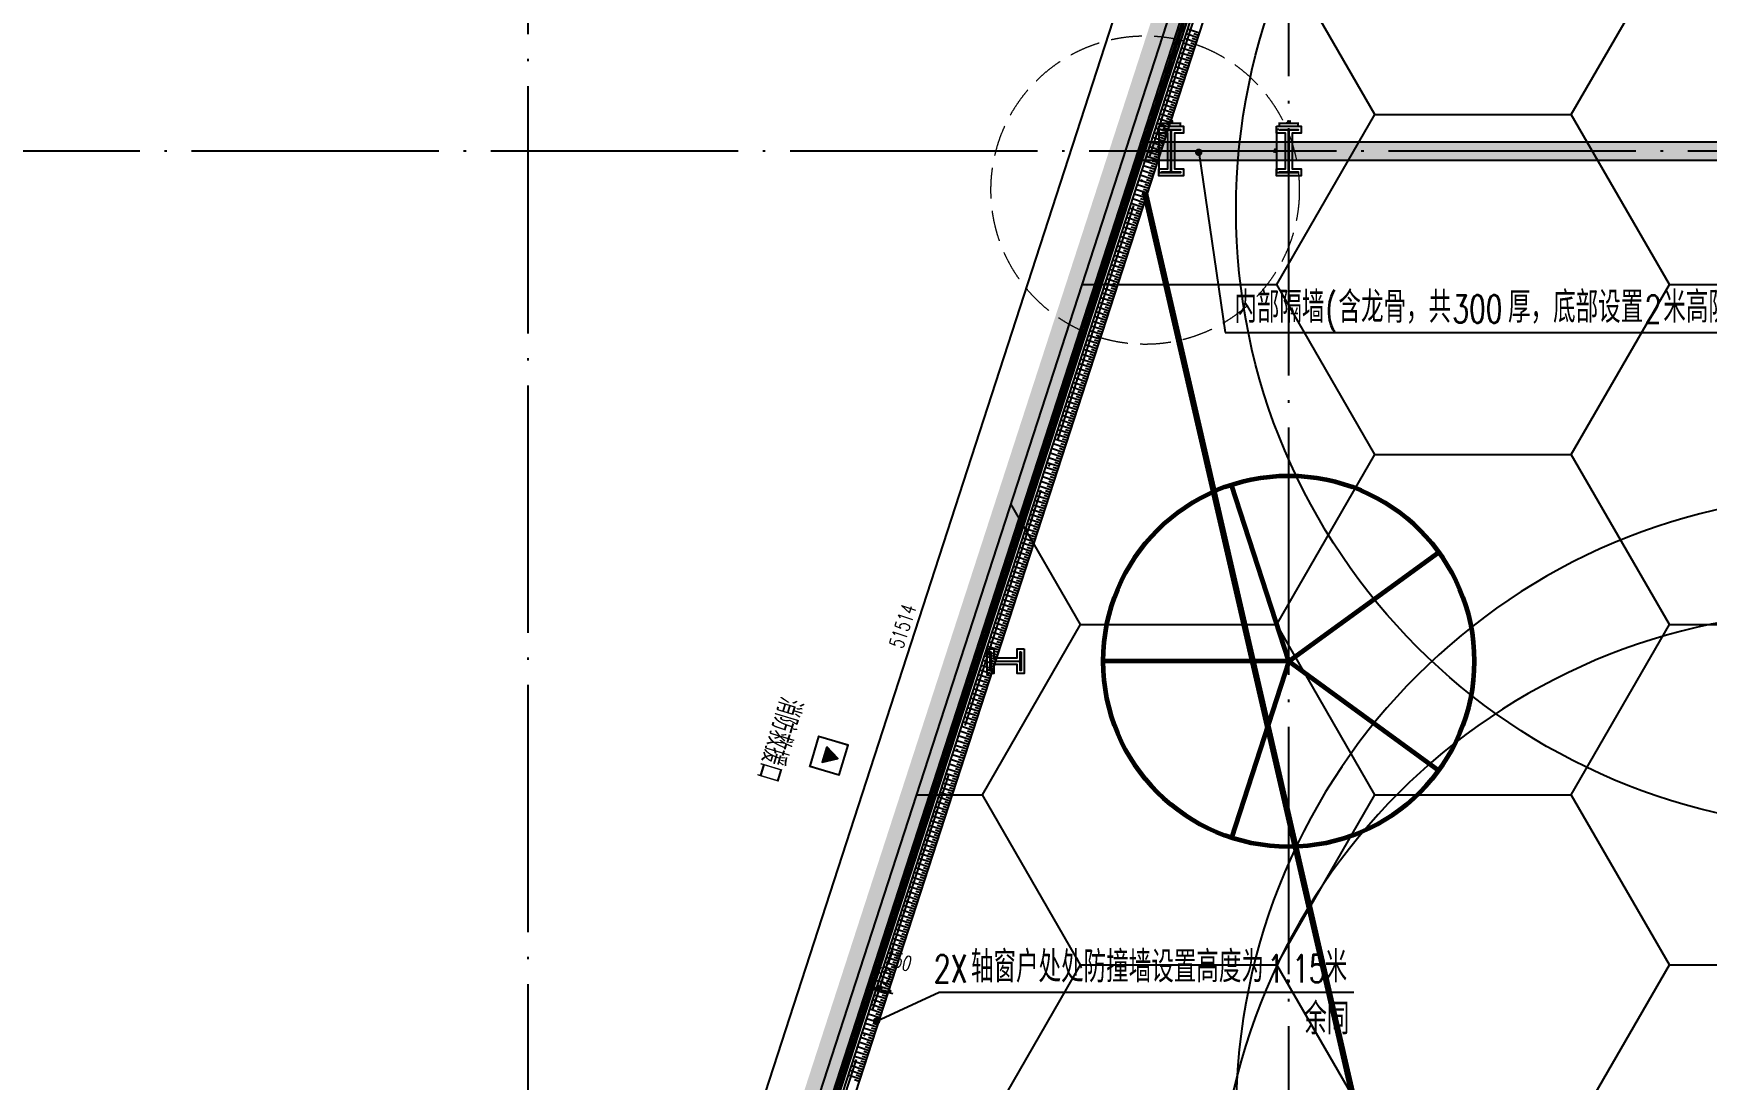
# Model space of a CAD drawing. Extents: x -821772 to -21949, y 506164 to 1049594.
# Drawn here: x -293158 to -266096, y 674557 to 691471 of the extents above; entities that cross this region are included whole.
import ezdxf
from ezdxf.xclip import XClip

# ---------------------------------------------------------------- set-up
doc = ezdxf.new("R2010")
doc.units = 0
doc.header["$LTSCALE"] = 1000
doc.header["$MEASUREMENT"] = 0
doc.header["$XCLIPFRAME"] = 2
for name, pattern in [('10平面20250807_t3$0$DOTE', [2.42, 2, -0.2, 0.02, -0.2]), ('ACAD_ISO04W100', [30.5, 24, -3, 0.5, -3]), ('DASH', [0.35, 0.25, -0.1])]:
    doc.linetypes.add(name, pattern=pattern)
doc.layers.get('Defpoints').update_dxf_attribs({"color": 210})
doc.layers.add('1-防火分区线', color=201, linetype='DASH', lineweight=50)
doc.layers.add('s疏散距离', color=1, linetype='ACAD_ISO04W100', lineweight=18)
for name, color, linetype in [('10平面20250807_t3$0$99平面图例外参$0$A-HATCH-2', 8, 'Continuous'), ('10平面20250807_t3$0$A-AXIS-DOTE', 8, '10平面20250807_t3$0$DOTE'), ('10平面20250807_t3$0$A-AXIS-DP', 8, 'Continuous'), ('10平面20250807_t3$0$A-HATCH-2', 8, 'Continuous'), ('10平面20250807_t3$0$A-LIN-V', 8, 'Continuous'), ('10平面20250807_t3$0$A-TEXT', 8, 'Continuous'), ('10平面20250807_t3$0$A-WINDOW', 8, 'Continuous'), ('10平面20250807_t3$0$AS-COLN', 8, 'Continuous'), ('10平面20250807_t3$0$AS-WALL', 8, 'Continuous'), ('10平面20250807_t3$0$AS-结构边线层', 8, 'Continuous'), ('10平面20250807_t3$0$DIM_SYMB', 8, 'Continuous'), ('10平面20250807_t3$0$PUB_HATCH', 8, 'Continuous'), ('10平面20250807_t3$0$PUB_TEXT', 8, 'Continuous'), ('10平面20250807_t3$0$RP-N2-01$0$$0$A-WIND-J', 8, 'Continuous'), ('10平面20250807_t3$0$RP-N2-01$0$A-WIND-J', 8, 'Continuous'), ('10平面20250807_t3$0$SB_ZF消火栓', 10, 'Continuous'), ('10平面20250807_t3$0$建-墙-幕', 8, 'Continuous'), ('PUB_HATCH', 8, 'Continuous')]:
    doc.layers.add(name, color=color, linetype=linetype)
doc.styles.add('10平面20250807_t3$0$_TCH_DIM', font='SIMPLEX', dxfattribs={"bigfont": 'GBCBIG'})
doc.styles.add('10平面20250807_t3$0$_TCH_DIM_T3', font='SIMPLEX', dxfattribs={"width": 0.705882, "bigfont": 'GBCBIG'})
doc.dimstyles.new('10平面20250807_t3$0$_TCH_ARCH&&10', dxfattribs={"dimtxt": 29.75, "dimasz": 10, "dimexe": 10, "dimexo": 10, "dimgap": 12.625, "dimtad": 1, "dimdec": 0, "dimzin": 0, "dimdsep": 46, "dimtxsty": '10平面20250807_t3$0$_TCH_DIM_T3', "dimblk": '10平面20250807_t3$0$_ArchTick', "dimcen": 0.09, "dimclrt": 7, "dimazin": 2, "dimtfac": 1, "dimtdec": 0, "dimtix": 1, "dimtmove": 2, "dimatfit": 3, "dimfxl": 0, "dimtolj": 1, "dimtzin": 0, "dimarcsym": 0})
doc.dimstyles.new('10平面20250807_t3$0$_TCH_ARCH&&80', dxfattribs={"dimtxt": 238, "dimasz": 80, "dimexe": 80, "dimexo": 80, "dimgap": 101, "dimtad": 1, "dimdec": 0, "dimzin": 0, "dimdsep": 46, "dimtxsty": '10平面20250807_t3$0$_TCH_DIM_T3', "dimblk": '10平面20250807_t3$0$_ArchTick', "dimcen": 0.09, "dimclrt": 7, "dimazin": 2, "dimtfac": 1, "dimtdec": 0, "dimtix": 1, "dimtmove": 2, "dimatfit": 3, "dimfxl": 0, "dimtolj": 1, "dimtzin": 0, "dimarcsym": 0})

# ---------------------------------------------------------------- blocks, each defined once
blk = doc.blocks.new('10平面20250807_t3$0$dote')
at = {"layer": '10平面20250807_t3$0$A-AXIS-DOTE', "ltscale": 2}
for p, q in [((-64417.8, -171438.9), (-64417.8, -75850)), ((-52117.8, -264080), (-52117.8, -75950)), ((98696.4, -115250), (-75513.6, -115250))]:
    blk.add_line(p, q, dxfattribs=at)
blk.add_lwpolyline([(-66316.4, -152160.4), (-42470.2, -78666)], dxfattribs=at)
blk = doc.blocks.new('10平面20250807_t3$0$43243')
at = {"layer": '10平面20250807_t3$0$AS-结构边线层'}
blk.add_lwpolyline([(-229294, 723090), (-250514, 723090), (-250514, 722920), (-252354, 722920), (-252354, 722470), (-254454, 722470), (-254454, 722920), (-264361, 722920), (-285754, 656986), (-285754, 639720), (-254454, 639720), (-254454, 640170), (-252354, 640170), (-252354, 639720), (-250514, 639720), (-250514, 639550), (-229294, 639550)], dxfattribs=at)
blk = doc.blocks.new('10平面20250807_t3$0$_ArchTick')
at = {"color": 0, "linetype": 'ByBlock', "const_width": 0.4}
blk.add_lwpolyline([(-0.5, -0.5), (0.5, 0.5)], dxfattribs=at)
blk = doc.blocks.new('*D10488')
at = {"layer": '10平面20250807_t3$0$A-AXIS-DP', "color": 0, "lineweight": -2}
for p, q in [((-195790, 766880), (-195790, 766929)), ((-195790, 766919), (-195490, 766919)), ((-195490, 766880), (-195490, 766929))]:
    blk.add_line(p, q, dxfattribs=at)
at = {"layer": 'Defpoints', "color": 0}
for p in [(-195790, 766870), (-195490, 766919), (-195490, 766870)]:
    blk.add_point(p, dxfattribs=at)
at = {"layer": '10平面20250807_t3$0$A-AXIS-DP', "color": 0, "lineweight": -2, "xscale": 10, "yscale": 10, "zscale": 10, "rotation": 180}
blk.add_blockref('10平面20250807_t3$0$_ArchTick', (-195790, 766919), dxfattribs=at)
at = {"layer": '10平面20250807_t3$0$A-AXIS-DP', "color": 0, "lineweight": -2, "xscale": 10, "yscale": 10, "zscale": 10}
blk.add_blockref('10平面20250807_t3$0$_ArchTick', (-195490, 766919), dxfattribs=at)
at = {"layer": '10平面20250807_t3$0$A-AXIS-DP', "color": 7, "insert": (-195640, 766946), "char_height": 29.8, "attachment_point": 5, "style": '10平面20250807_t3$0$_TCH_DIM_T3'}
blk.add_mtext('\\A1;300', dxfattribs=at)
blk = doc.blocks.new('*D10489')
at = {"layer": '10平面20250807_t3$0$A-AXIS-DP', "color": 0, "lineweight": -2}
for p, q in [((-195800, 766820), (-195841, 766820)), ((-195831, 766120), (-195831, 766820)), ((-195800, 766120), (-195841, 766120))]:
    blk.add_line(p, q, dxfattribs=at)
at = {"layer": 'Defpoints', "color": 0}
for p in [(-195831, 766820), (-195790, 766820), (-195790, 766120)]:
    blk.add_point(p, dxfattribs=at)
at = {"layer": '10平面20250807_t3$0$A-AXIS-DP', "color": 0, "lineweight": -2, "xscale": 10, "yscale": 10, "zscale": 10}
for p, rotation in [((-195831, 766820), 90), ((-195831, 766120), 270)]:
    blk.add_blockref('10平面20250807_t3$0$_ArchTick', p, dxfattribs=dict(at, rotation=rotation))
at = {"layer": '10平面20250807_t3$0$A-AXIS-DP', "color": 7, "insert": (-195859, 766470), "char_height": 29.8, "attachment_point": 5, "rotation": 90, "style": '10平面20250807_t3$0$_TCH_DIM_T3'}
blk.add_mtext('\\A1;700', dxfattribs=at)
blk = doc.blocks.new('10平面20250807_t3$0$342343243')
at = {"layer": '10平面20250807_t3$0$A-AXIS-DP', "color": 5}
blk.add_lwpolyline([(-155704, 832070), (-155404, 832070), (-155404, 832058), (-155550, 832058), (-155550, 831582), (-155404, 831582), (-155404, 831570), (-155704, 831570), (-155704, 831582), (-155558, 831582), (-155558, 832058), (-155704, 832058), (-155704, 832070)], close=True, dxfattribs=at)
at = {"layer": '10平面20250807_t3$0$A-HATCH-2'}
blk.add_lwpolyline([(-155754, 832120), (-155354, 832120), (-155354, 832008), (-155500, 832008), (-155500, 831632), (-155354, 831632), (-155354, 831520), (-155754, 831520), (-155754, 831632), (-155608, 831632), (-155608, 832008), (-155754, 832008)], close=True, dxfattribs=at)
blk = doc.blocks.new('10平面20250807_t3$0$w4324324')
at = {"layer": '10平面20250807_t3$0$A-HATCH-2', "lineweight": 60}
for q in [(-1694760, 686605), (-1697614, 684532), (-1691907, 684532), (-1696524, 681178), (-1692997, 681178)]:
    blk.add_line((-1694760, 683605), q, dxfattribs=at)
blk.add_circle((-1694760, 683605), 3000, dxfattribs=at)
blk = doc.blocks.new('10平面20250807_t3$0$ner546')
at = {"layer": '10平面20250807_t3$0$A-LIN-V'}
blk.add_blockref('10平面20250807_t3$0$w4324324', (598280, 70256), dxfattribs=at)
blk = doc.blocks.new('10平面20250807_t3$0$RP-N2-01$0$$0$xfjy')
at = {"layer": '10平面20250807_t3$0$RP-N2-01$0$$0$A-WIND-J'}
h = blk.add_hatch(color=256, dxfattribs=at)
h.dxf.hatch_style = 1
h.paths.add_polyline_path([(1141876, -26214), (1142135, -26214), (1142005, -25989)])
at = {"layer": '10平面20250807_t3$0$RP-N2-01$0$$0$A-WIND-J', "const_width": 25}
blk.add_lwpolyline([(1141755, -25889), (1141755, -26389), (1142255, -26389), (1142255, -25889)], close=True, dxfattribs=at)
at = {"layer": '10平面20250807_t3$0$RP-N2-01$0$$0$A-WIND-J'}
for points in [[(1141755, -26389), (1142255, -26389), (1142255, -25889), (1141755, -25889)], [(1141876, -26214), (1142135, -26214), (1142005, -25989)]]:
    blk.add_lwpolyline(points, close=True, dxfattribs=at)
blk = doc.blocks.new('10平面20250807_t3$0$RP-N2-01$0$xfjy')
at = {"layer": '10平面20250807_t3$0$RP-N2-01$0$$0$A-WIND-J'}
blk.add_blockref('10平面20250807_t3$0$RP-N2-01$0$$0$xfjy', (0, 0), dxfattribs=at)
blk = doc.blocks.new('10平面20250807_t3$0$1232')
at = {"layer": '10平面20250807_t3$0$RP-N2-01$0$A-WIND-J', "rotation": 253.2410415830264}
blk.add_blockref('10平面20250807_t3$0$RP-N2-01$0$xfjy', (74030, 1765756, 0), dxfattribs=at)
at = {"layer": '10平面20250807_t3$0$A-TEXT', "style": '10平面20250807_t3$0$_TCH_DIM'}
blk.add_text('消防救援口', height=384.1, rotation=253.241, dxfattribs=at).set_placement((-281076, 680771, 0))
blk = doc.blocks.new('10平面20250807_t3$0$99平面图例外参$0$$LinePat$填挖边坡')
at = {"color": 0}
for p, q in [((0, 0), (0, -1500)), ((300, 0), (300, -600))]:
    blk.add_line(p, q, dxfattribs=at)
at = {"layer": 'Defpoints', "color": 0}
blk.add_point((600, 0), dxfattribs=at)
blk = doc.blocks.new('10平面20250807_t3$0$34242343243')
at = {"layer": '10平面20250807_t3$0$A-LIN-V'}
for p, q in [((-285554, 657440), (-269808, 705970)), ((-285354, 657409), (-269598, 705970))]:
    blk.add_line(p, q, dxfattribs=at)
at = {"layer": '10平面20250807_t3$0$99平面图例外参$0$A-HATCH-2', "color": 203, "xscale": 0.1335019788313109, "yscale": 0.1333333333333333, "zscale": 0.1333333333333333, "rotation": 252.0237134181384}
for p in [(-274325, 691402), (-274300, 691478), (-274399, 691174), (-274374, 691250), (-274349, 691326), (-274498, 690869), (-274473, 690945), (-274448, 691021), (-274423, 691097), (-274597, 690564), (-274572, 690640), (-274547, 690716), (-274522, 690793), (-274671, 690335), (-274646, 690412), (-274621, 690488), (-274770, 690031), (-274745, 690107), (-274720, 690183), (-274695, 690259), (-274844, 689802), (-274819, 689878), (-274794, 689954), (-274943, 689497), (-274918, 689574), (-274893, 689650), (-274868, 689726), (-275017, 689269), (-274992, 689345), (-274967, 689421), (-275116, 688964), (-275091, 689040), (-275066, 689116), (-275041, 689193), (-275190, 688735), (-275165, 688812), (-275140, 688888), (-275289, 688431), (-275264, 688507), (-275239, 688583), (-275215, 688659), (-275388, 688126), (-275363, 688202), (-275338, 688278), (-275313, 688354), (-275462, 687897), (-275437, 687973), (-275412, 688050), (-275561, 687593), (-275536, 687669), (-275511, 687745), (-275486, 687821), (-275635, 687364), (-275610, 687440), (-275585, 687516), (-275734, 687059), (-275709, 687135), (-275684, 687212), (-275660, 687288), (-275808, 686831), (-275783, 686907), (-275758, 686983), (-275907, 686526), (-275882, 686602), (-275857, 686678), (-275833, 686754), (-275981, 686297), (-275956, 686373), (-275931, 686450), (-276080, 685993), (-276055, 686069), (-276030, 686145), (-276006, 686221), (-276179, 685688), (-276154, 685764), (-276129, 685840), (-276104, 685916), (-276253, 685459), (-276228, 685535), (-276203, 685612), (-276352, 685154), (-276327, 685231), (-276302, 685307), (-276278, 685383), (-276426, 684926), (-276401, 685002), (-276376, 685078), (-276525, 684621), (-276500, 684697), (-276475, 684773), (-276451, 684850), (-276599, 684393), (-276574, 684469), (-276549, 684545), (-276698, 684088), (-276673, 684164), (-276648, 684240), (-276624, 684316), (-276772, 683859), (-276747, 683935), (-276723, 684012), (-276871, 683554), (-276846, 683631), (-276821, 683707), (-276797, 683783), (-276945, 683326), (-276920, 683402), (-276896, 683478), (-277044, 683021), (-277019, 683097), (-276994, 683173), (-276970, 683250), (-277143, 682716), (-277118, 682793), (-277093, 682869), (-277069, 682945), (-277217, 682488), (-277192, 682564), (-277168, 682640), (-277316, 682183), (-277291, 682259), (-277266, 682335), (-277242, 682412), (-277390, 681954), (-277365, 682031), (-277341, 682107), (-277489, 681650), (-277464, 681726), (-277439, 681802), (-277415, 681878), (-277563, 681421), (-277538, 681497), (-277514, 681573), (-277662, 681116), (-277637, 681192), (-277612, 681269), (-277588, 681345), (-277736, 680888), (-277711, 680964), (-277687, 681040), (-277835, 680583), (-277810, 680659), (-277786, 680735), (-277761, 680812), (-277934, 680278), (-277909, 680354), (-277884, 680431), (-277860, 680507), (-278008, 680050), (-277983, 680126), (-277959, 680202), (-278107, 679745), (-278082, 679821), (-278057, 679897), (-278033, 679973), (-278181, 679516), (-278156, 679592), (-278132, 679669), (-278280, 679212), (-278255, 679288), (-278231, 679364), (-278206, 679440), (-278354, 678983), (-278329, 679059), (-278305, 679135), (-278453, 678678), (-278428, 678754), (-278404, 678831), (-278379, 678907), (-278527, 678450), (-278502, 678526), (-278478, 678602), (-278626, 678145), (-278601, 678221), (-278577, 678297), (-278552, 678373), (-278725, 677840), (-278700, 677916), (-278675, 677992), (-278651, 678069), (-278799, 677612), (-278774, 677688), (-278750, 677764), (-278898, 677307), (-278873, 677383), (-278849, 677459), (-278824, 677535), (-278972, 677078), (-278947, 677154), (-278923, 677231), (-279071, 676773), (-279046, 676850), (-279022, 676926), (-278997, 677002), (-279145, 676545), (-279120, 676621), (-279096, 676697), (-279244, 676240), (-279219, 676316), (-279195, 676392), (-279170, 676469), (-279318, 676012), (-279294, 676088), (-279269, 676164), (-279417, 675707), (-279392, 675783), (-279368, 675859), (-279343, 675935), (-279491, 675478), (-279467, 675554), (-279442, 675631), (-279590, 675173), (-279565, 675250), (-279541, 675326), (-279516, 675402), (-279689, 674869), (-279664, 674945), (-279640, 675021), (-279615, 675097), (-279763, 674640), (-279738, 674716), (-279714, 674792), (-279788, 674564)]:
    blk.add_blockref('10平面20250807_t3$0$99平面图例外参$0$$LinePat$填挖边坡', p, dxfattribs=at)
blk = doc.blocks.new('10平面20250807_t3$0$A$C5D961328')
at = {"layer": '10平面20250807_t3$0$SB_ZF消火栓'}
blk.add_hatch(color=256, dxfattribs=at).paths.add_polyline_path([(0, 40), (700, 40), (700, 240)])
at = {"layer": '10平面20250807_t3$0$A-LIN-V', "ltscale": 500}
blk.add_circle((350, 40), 10001, dxfattribs=at)
at = {"layer": '10平面20250807_t3$0$SB_ZF消火栓'}
for p, q in [((700, 240), (0, 240)), ((0, 240), (0, 40)), ((700, 240), (0, 40)), ((0, 40), (700, 40)), ((700, 240), (700, 40))]:
    blk.add_line(p, q, dxfattribs=at)
at = {"layer": '10平面20250807_t3$0$SB_ZF消火栓', "color": 1}
blk.add_circle((140, 140), 32.5, dxfattribs=at)
blk = doc.blocks.new('10平面20250807_t3$0$234243242332')
at = {"layer": '10平面20250807_t3$0$SB_ZF消火栓', "rotation": 270}
blk.add_blockref('10平面20250807_t3$0$A$C5D961328', (-263744, 688970), dxfattribs=at)
at = {"layer": '10平面20250807_t3$0$SB_ZF消火栓', "xscale": -1}
for p, rotation in [((-263744, 673670), 270), ((-263964, 672470), 89.99999999999997)]:
    blk.add_blockref('10平面20250807_t3$0$A$C5D961328', p, dxfattribs=dict(at, rotation=rotation))
blk = doc.blocks.new('*D11358')
at = {"layer": '10平面20250807_t3$0$A-AXIS-DP', "color": 0, "lineweight": -2}
for p, q in [((-279522, 676032), (-279598, 676057)), ((-279596, 675804), (-279497, 676109)), ((-279548, 675789), (-279449, 676093)), ((-279522, 676032), (-279474, 676017)), ((-279474, 676017), (-279398, 675992))]:
    blk.add_line(p, q, dxfattribs=at)
at = {"layer": 'Defpoints', "color": 0}
for p in [(-279474, 676017), (-279620, 675728), (-279573, 675713)]:
    blk.add_point(p, dxfattribs=at)
at = {"layer": '10平面20250807_t3$0$A-AXIS-DP', "color": 0, "lineweight": -2, "xscale": 80, "yscale": 80, "zscale": 80}
for p, rotation in [((-279522, 676032), 342.0237134181228), ((-279474, 676017), 162.0237134181229)]:
    blk.add_blockref('10平面20250807_t3$0$_ArchTick', p, dxfattribs=dict(at, rotation=rotation))
at = {"layer": '10平面20250807_t3$0$A-AXIS-DP', "color": 7, "insert": (-279430, 676234), "char_height": 238, "attachment_point": 5, "rotation": 342.0237, "style": '10平面20250807_t3$0$_TCH_DIM_T3'}
blk.add_mtext('\\A1;50', dxfattribs=at)
blk = doc.blocks.new('*D11359')
at = {"layer": '10平面20250807_t3$0$A-AXIS-DP', "color": 0, "lineweight": -2}
for p, q in [((-279474, 676017), (-279550, 676042)), ((-279548, 675789), (-279449, 676093)), ((-279474, 676017), (-279331, 675971)), ((-279406, 675742), (-279307, 676047)), ((-279331, 675971), (-279255, 675946))]:
    blk.add_line(p, q, dxfattribs=at)
at = {"layer": 'Defpoints', "color": 0}
for p in [(-279331, 675971), (-279573, 675713), (-279430, 675666)]:
    blk.add_point(p, dxfattribs=at)
at = {"layer": '10平面20250807_t3$0$A-AXIS-DP', "color": 0, "lineweight": -2, "xscale": 80, "yscale": 80, "zscale": 80}
for p, rotation in [((-279474, 676017), 342.0237134181606), ((-279331, 675971), 162.0237134181606)]:
    blk.add_blockref('10平面20250807_t3$0$_ArchTick', p, dxfattribs=dict(at, rotation=rotation))
at = {"layer": '10平面20250807_t3$0$A-AXIS-DP', "color": 7, "insert": (-279166, 676480), "char_height": 238, "attachment_point": 5, "rotation": 342.0237, "style": '10平面20250807_t3$0$_TCH_DIM_T3'}
blk.add_mtext('\\A1;150', dxfattribs=at)
blk = doc.blocks.new('*D12362')
at = {"layer": '10平面20250807_t3$0$A-AXIS-DP', "color": 0, "lineweight": -2}
for p, q in [((-286841, 657322), (-270943, 706321)), ((-270032, 706026), (-271019, 706346)), ((-285930, 657026), (-286917, 657347))]:
    blk.add_line(p, q, dxfattribs=at)
at = {"layer": 'Defpoints', "color": 0}
for p in [(-270943, 706321), (-269956, 706001), (-285854, 657002)]:
    blk.add_point(p, dxfattribs=at)
at = {"layer": '10平面20250807_t3$0$A-AXIS-DP', "color": 0, "lineweight": -2, "xscale": 80, "yscale": 80, "zscale": 80}
for p, rotation in [((-270943, 706321), 72.02371341813645), ((-286841, 657322), 252.0237134181365)]:
    blk.add_blockref('10平面20250807_t3$0$_ArchTick', p, dxfattribs=dict(at, rotation=rotation))
at = {"layer": '10平面20250807_t3$0$A-AXIS-DP', "color": 7, "insert": (-279101, 681889), "char_height": 238, "attachment_point": 5, "rotation": 72.0237, "style": '10平面20250807_t3$0$_TCH_DIM_T3'}
blk.add_mtext('\\A1;51514', dxfattribs=at)
blk = doc.blocks.new('10平面20250807_t3$0$nt66')
at = {"layer": '10平面20250807_t3$0$A-HATCH-2'}
blk.add_lwpolyline([(-195840, 766870), (-195440, 766870), (-195440, 766758), (-195586, 766758), (-195586, 766182), (-195440, 766182), (-195440, 766070), (-195840, 766070), (-195840, 766182), (-195694, 766182), (-195694, 766758), (-195840, 766758)], close=True, dxfattribs=at)
at = {"layer": '10平面20250807_t3$0$AS-COLN'}
blk.add_lwpolyline([(-195790, 766820), (-195490, 766820), (-195490, 766808), (-195636, 766808), (-195636, 766132), (-195490, 766132), (-195490, 766120), (-195790, 766120), (-195790, 766132), (-195644, 766132), (-195644, 766808), (-195790, 766808)], close=True, dxfattribs=at)
at = {"layer": '10平面20250807_t3$0$A-AXIS-DP'}
for p1, p2, distance, picture, middle in [((-195790, 766870), (-195490, 766870), 48.8, '*D10488', (-195640, 766946.2)), ((-195790, 766120), (-195790, 766820), 41.2, '*D10489', (-195858.7, 766470))]:
    dim = blk.add_aligned_dim(p1=p1, p2=p2, distance=distance, dimstyle='10平面20250807_t3$0$_TCH_ARCH&&10', dxfattribs=at)
    dim.commit()
    dim.dimension.update_dxf_attribs({"geometry": picture, "text_midpoint": middle})
blk = doc.blocks.new('10平面20250807_t3$0$33333')
for p in [(-79117, -76900), (-77214, -76900)]:
    blk.add_blockref('10平面20250807_t3$0$nt66', p)
at = {"layer": '10平面20250807_t3$0$A-AXIS-DP', "rotation": 270}
blk.add_blockref('10平面20250807_t3$0$342343243', (-1109254, 525766), dxfattribs=at)
blk = doc.blocks.new('10平面20250807_t3')
at = {"layer": '10平面20250807_t3$0$PUB_HATCH'}
h = blk.add_hatch(dxfattribs=at)
h.set_pattern_fill('石膏板', color=256, scale=30, style=0)
h.set_pattern_definition([(45, (25.49, 21.51), (-75.000002, 75.000002), [24, -82.06602]), (135, (192.46, 21.51), (-75.000002, -75.000002), [24, -82.06602])])
h.paths.add_polyline_path([(-275133.2, 689720), (-275230.5, 689420), (-263854.2, 689420), (-263854.2, 689720)])
at = {"layer": '10平面20250807_t3$0$A-LIN-V'}
blk.add_lwpolyline([(-286054.2, 654570), (-286054.2, 657017.5), (-268359.9, 711551.6), (-268074.6, 711459)], dxfattribs=at)
at = {"layer": '10平面20250807_t3$0$AS-WALL'}
for p, q in [((-275133.2, 689720), (-263854.2, 689720)), ((-275230.5, 689420), (-263854.2, 689420))]:
    blk.add_line(p, q, dxfattribs=at)
at = {"layer": '10平面20250807_t3$0$DIM_SYMB'}
for p, q in [((-274310, 689550), (-273881.1, 686635.2)), ((-274310, 689550), (-273881.1, 686635.2)), ((-273881.1, 686635.2), (-264690, 686635.2)), ((-279520.3, 675500.7), (-278506.5, 675969.5)), ((-279520.3, 675500.7), (-278506.5, 675969.5)), ((-278506.5, 675969.5), (-271802.3, 675969.5))]:
    blk.add_line(p, q, dxfattribs=at)
at = {"layer": '10平面20250807_t3$0$DIM_SYMB', "const_width": 60}
for points in [[(-274314.4, 689579.7, 1), (-274305.7, 689520.3, 1)], [(-274314.4, 689579.7, 1), (-274305.7, 689520.3, 1)], [(-279547.5, 675488.1, 1), (-279493.1, 675513.3, 1)], [(-279547.5, 675488.1, 1), (-279493.1, 675513.3, 1)]]:
    blk.add_lwpolyline(points, format="xyb", close=True, dxfattribs=at)
at = {"layer": '10平面20250807_t3$0$建-墙-幕'}
for p, q in [((-275282, 689585.4), (-267446.2, 713735.4)), ((-275250.3, 689575.1), (-267414.5, 713725.1)), ((-275218.6, 689564.9), (-267382.8, 713714.9)), ((-275186.9, 689554.6), (-267351.1, 713704.6)), ((-285854.2, 657001.6), (-275282, 689585.4)), ((-285820.9, 656996.4), (-275250.3, 689575.1)), ((-285787.5, 656991.1), (-275218.6, 689564.9)), ((-285754.2, 656985.8), (-275186.9, 689554.6))]:
    blk.add_line(p, q, dxfattribs=at)
blk.add_blockref('10平面20250807_t3$0$1232', (0, 0))
at = {"layer": '10平面20250807_t3$0$A-LIN-V', "rotation": 90.00000000000001}
blk.add_blockref('10平面20250807_t3$0$ner546', (481006.5, 1777800), dxfattribs=at)
at = {"layer": '10平面20250807_t3$0$A-WINDOW'}
for name in ['10平面20250807_t3$0$43243', '10平面20250807_t3$0$33333']:
    blk.add_blockref(name, (0, 0), dxfattribs=at)
at = {"layer": '10平面20250807_t3$0$AS-WALL'}
blk.add_blockref('10平面20250807_t3$0$dote', (-220736.4, 804820), dxfattribs=at)
at = {"layer": '10平面20250807_t3$0$DIM_SYMB'}
blk.add_blockref('10平面20250807_t3$0$34242343243', (0, 0), dxfattribs=at)
at = {"layer": '10平面20250807_t3$0$SB_ZF消火栓', "linetype": 'Continuous'}
blk.add_blockref('10平面20250807_t3$0$234243242332', (0, 0), dxfattribs=at)
at = {"layer": '10平面20250807_t3$0$PUB_TEXT', "style": '10平面20250807_t3$0$_TCH_DIM'}
for s, height, p in [('内部隔墙', 506.38, (-273734.8, 686792.7)), ('含龙骨，共', 506.38, (-272050.4, 686792.7)), ('厚，底部设置', 506.38, (-269307.3, 686792.7)), ('米高防撞墙', 506.38, (-266795.6, 686792.7)), ('轴窗户处处防撞墙设置高度为', 506.383, (-277994.6, 676127)), ('米', 506.4, (-272272.6, 676127)), ('余同', 506.38, (-272602.1, 675287))]:
    blk.add_text(s, height=height, dxfattribs=at).set_placement(p)
at = {"layer": '10平面20250807_t3$0$PUB_TEXT', "style": '10平面20250807_t3$0$_TCH_DIM', "width": 0.705882}
for s, height, p in [('(', 446.2, (-272260.4, 686792.7)), ('300', 446.25, (-270207.3, 686792.7)), ('2', 446.2, (-267095.6, 686792.7)), ('2X', 446.25, (-278594.6, 676127)), ('1.15', 446.25, (-273202.6, 676127))]:
    blk.add_text(s, height=height, dxfattribs=at).set_placement(p)
at = {"layer": '10平面20250807_t3$0$A-AXIS-DP'}
for p1, p2, distance, picture, middle in [((-285854.2, 657001.6), (-269955.8, 706000.9), 1037.5, '*D12362', (-279101.1, 681889.3)), ((-279620.5, 675728), (-279572.9, 675712.6), 320, '*D11358', (-279430, 676234))]:
    dim = blk.add_aligned_dim(p1=p1, p2=p2, distance=distance, dimstyle='10平面20250807_t3$0$_TCH_ARCH&&80', dxfattribs=at)
    dim.commit()
    dim.dimension.update_dxf_attribs({"geometry": picture, "text_midpoint": middle})
dim = blk.add_linear_dim(base=(-279331.5, 675970.7), p1=(-279572.9, 675712.6), p2=(-279430.2, 675666.3), angle=342.02371, dimstyle='10平面20250807_t3$0$_TCH_ARCH&&80', dxfattribs=at)
dim.commit()
dim.dimension.update_dxf_attribs({"geometry": '*D11359', "text_midpoint": (-279166.3, 676479.9), "dimtype": 129})

msp = doc.modelspace()

# ---------------------------------------------------------------- block references
at = {"ltscale": 100}
ref = msp.add_blockref('10平面20250807_t3', (0, 0), dxfattribs=at)
XClip(ref).set_block_clipping_path([(-386212.6353242097, 506163.79756496), (-21948.7593967821, 884998.2285294847)])

# ---------------------------------------------------------------- next in the draw order: hatches: boundary and pattern name
at = {"layer": 'PUB_HATCH', "ltscale": 5000}
h = msp.add_hatch(dxfattribs=at)
h.set_pattern_fill('HONEY', color=8, scale=2000)
h.set_pattern_definition([(0, (0, 0), (4762.5, 2749.63), [3175, -6350]), (120, (0, 0), (-4762.499, 2749.631), [3175, -6350]), (60, (0, 0), (0.0006, 5499.261), [-6350, 3175])])
h.paths.add_polyline_path([(-198854.2, 639470), (-198854.2, 639970), (-200254.2, 639970), (-200254.2, 639470), (-252854.2, 639470), (-252854.2, 639970), (-254254.2, 639970), (-254254.2, 639470), (-286054.2, 639470), (-286054.2, 657033.3), (-264595.3, 723170), (-254254.2, 723170), (-254254.2, 722670), (-252854.2, 722670), (-252854.2, 723170), (-200254.2, 723170), (-200254.2, 722670), (-198854.2, 722670), (-198854.2, 723170), (-146254.2, 723170), (-146254.2, 722670), (-144854.2, 722670), (-144854.2, 723170), (-128054.2, 723170), (-128054.2, 639470), (-144854.2, 639470), (-144854.2, 639970), (-146254.2, 639970), (-146254.2, 639470)])

# ---------------------------------------------------------------- next in the draw order: linework, layer by layer
at = {"layer": '1-防火分区线', "color": 1, "linetype": 'DASH', "ltscale": 5, "const_width": 500}
msp.add_lwpolyline([(-146254.2, 639470), (-198854.2, 639470), (-198854.2, 639970), (-200254.2, 639970), (-200254.2, 639470), (-252854.2, 639470), (-252854.2, 639970), (-254254.2, 639970), (-254254.2, 639470), (-286054.2, 639470), (-286054.2, 657033.3), (-264595.3, 723170), (-264595.3, 723170), (-254254.2, 723170), (-254254.2, 722670), (-252854.2, 722670), (-252854.2, 723170), (-200254.2, 723170), (-200254.2, 722670), (-198854.2, 722670), (-198854.2, 723170), (-146254.2, 723170)], dxfattribs=at)
at = {"layer": 's疏散距离', "linetype": 'DASH', "ltscale": 2, "const_width": 100}
msp.add_lwpolyline([(-275183.6, 688916.7), (-264241.7, 641379.5), (-254454.2, 640780)], dxfattribs=at)
at = {"layer": 's疏散距离', "linetype": 'DASH', "ltscale": 2}
msp.add_circle((-275176.6, 688938.3), 2494, dxfattribs=at)

doc.saveas('drawing.dxf')
